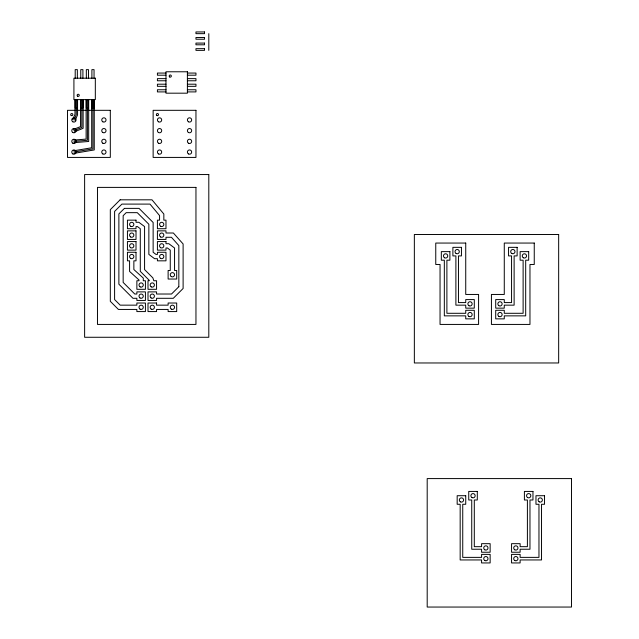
<?xml version="1.0" encoding="UTF-8"?>
<svg xmlns="http://www.w3.org/2000/svg" width="639" height="639" viewBox="0 0 639 639"><rect width="100%" height="100%" fill="white"/><g stroke="black" fill="none" stroke-linecap="round" stroke-linejoin="round"><path stroke-width="0.96" d="M72.742 119.429L74.987 114.325L74.987 99.612M73.916 119.948L76.273 114.597L76.273 99.612M75.09 120.467L77.559 114.868L77.559 99.612M73.429 129.461L80.554 126.578L80.554 99.612M73.916 130.652L81.84 127.441L81.84 99.612M74.396 131.842L83.126 128.311L83.126 99.612M73.701 150.796L91.689 147.769L91.689 99.612M73.916 152.066L92.975 148.855L92.975 99.612M74.132 153.336L94.252 149.941L94.252 99.612M73.812 140.077L86.121 139.102L86.121 99.612M73.916 141.363L87.407 140.292L87.407 99.612M74.02 142.641L88.685 141.475L88.685 99.612M165.98 73.062L157.418 73.062L157.418 75.202L165.98 75.202M187.395 73.062L195.957 73.062L195.957 75.202L187.395 75.202M165.98 78.629L157.418 78.629L157.418 80.77L165.98 80.77M187.395 78.629L195.957 78.629L195.957 80.77L187.395 80.77M165.98 84.196L157.418 84.196L157.418 86.337L165.98 86.337M187.395 84.196L195.957 84.196L195.957 86.337L187.395 86.337M165.98 89.764L157.418 89.764L157.418 91.904L165.98 91.904M187.395 89.764L195.957 89.764L195.957 91.904L187.395 91.904M208.801 33.659L208.801 50.361M94.045 78.198L94.045 69.635L91.904 69.635L91.904 78.198M94.045 99.612L94.045 108.175L91.904 108.175L91.904 99.612M88.478 78.198L88.478 69.635L86.337 69.635L86.337 78.198M88.478 99.612L88.478 108.175L86.337 108.175L86.337 99.612M82.91 78.198L82.91 69.635L80.77 69.635L80.77 78.198M82.91 99.612L82.91 108.175L80.77 108.175L80.77 99.612M77.343 78.198L77.343 69.635L75.202 69.635L75.202 78.198M77.343 99.612L77.343 108.175L75.202 108.175L75.202 99.612M120.132 199.815L110.315 209.632L110.315 301.328L118.423 309.436L136.866 309.436L136.866 311.576L145.428 311.576L145.428 303.014L136.866 303.014L136.866 305.154L120.196 305.154L114.597 299.555L114.597 211.405L121.905 204.097L149.989 204.097L159.558 215.575L159.558 220.151L157.418 220.151L157.418 228.714L165.98 228.714L165.98 220.151L163.84 220.151L163.84 214.025L151.994 199.815L120.132 199.815M124.413 208.378L118.878 213.913L118.878 284.203L132.976 298.301L136.866 298.301L136.866 300.442L145.428 300.442L145.428 291.879L136.866 291.879L136.866 294.02L134.757 294.02L123.159 282.43L123.159 215.686L126.187 212.659L137.265 212.659L148.855 224.249L148.855 254.41L154.566 258.691L157.418 258.691L157.418 260.832L165.98 260.832L165.98 252.269L157.418 252.269L157.418 254.41L155.988 254.41L153.136 252.269L153.136 222.476L139.038 208.378L124.413 208.378M178.832 286.711L171.516 294.02L156.563 294.02L156.563 291.879L148 291.879L148 300.442L156.563 300.442L156.563 298.301L173.297 298.301L183.113 288.485L183.113 243.962L173.369 233.003L165.98 233.003L165.98 230.855L157.418 230.855L157.418 239.425L165.98 239.425L165.98 237.285L171.444 237.285L178.832 245.592L178.832 286.711M204.52 31.95L195.957 31.95L195.957 33.659L204.52 33.659L204.52 31.95M204.52 37.517L195.957 37.517L195.957 39.227L204.52 39.227L204.52 37.517M204.52 43.085L195.957 43.085L195.957 44.794L204.52 44.794L204.52 43.085M204.52 48.652L195.957 48.652L195.957 50.361L204.52 50.361L204.52 48.652M187.395 71.776L165.98 71.776L165.98 93.182L187.395 93.182L187.395 71.776M95.323 78.198L73.916 78.198L73.916 99.612L95.323 99.612L95.323 78.198M110.315 110.315L67.494 110.315L67.494 157.418L110.315 157.418L110.315 110.315M195.957 110.315L153.136 110.315L153.136 157.418L195.957 157.418L195.957 110.315M208.801 174.551L84.62 174.551L84.62 337.272L208.801 337.272L208.801 174.551M195.957 187.395L97.471 187.395L97.471 324.428L195.957 324.428L195.957 187.395M136.011 220.151L127.441 220.151L127.441 228.714L136.011 228.714L136.011 226.573L137.433 226.573L140.292 228.714L140.292 271.359L149.127 280.194L149.31 280.745L148 280.745L148 289.307L156.563 289.307L156.563 280.745L153.823 280.745L152.865 277.877L144.574 269.578L144.574 226.573L138.863 222.292L136.011 222.292L136.011 220.151M136.011 230.855L127.441 230.855L127.441 239.425L136.011 239.425L136.011 230.855M558.662 234.497L414.352 234.497L414.352 362.968L558.662 362.968L558.662 234.497M136.011 241.566L127.441 241.566L127.441 250.129L136.011 250.129L136.011 241.566M165.98 241.566L157.418 241.566L157.418 250.129L165.98 250.129L165.98 247.988L167.41 247.988L170.262 250.129L170.262 270.473L168.121 270.473L168.121 279.035L176.691 279.035L176.691 270.473L174.551 270.473L174.551 247.988L168.84 243.707L165.98 243.707L165.98 241.566M465.735 243.06L435.758 243.06L435.758 264.474L440.047 264.474L440.047 324.428L478.587 324.428L478.587 294.451L465.735 294.451L465.735 243.06M534.252 243.06L504.275 243.06L504.275 294.451L491.431 294.451L491.431 324.428L529.971 324.428L529.971 264.474L534.252 264.474L534.252 243.06M461.454 247.341L452.891 247.341L452.891 255.912L455.887 255.912L455.887 305.154L465.735 305.154L465.735 308.15L474.298 308.15L474.298 299.587L465.735 299.587L465.735 302.582L458.459 302.582L458.459 255.912L461.454 255.912L461.454 247.341M517.127 247.341L508.556 247.341L508.556 255.912L511.559 255.912L511.559 302.582L504.275 302.582L504.275 299.587L495.712 299.587L495.712 308.15L504.275 308.15L504.275 305.154L514.123 305.154L514.123 255.912L517.127 255.912L517.127 247.341M449.896 251.63L441.325 251.63L441.325 260.193L444.329 260.193L444.329 315.858L465.735 315.858L465.735 318.861L474.298 318.861L474.298 310.29L465.735 310.29L465.735 313.294L446.893 313.294L446.893 260.193L449.896 260.193L449.896 251.63M528.685 251.63L520.122 251.63L520.122 260.193L523.117 260.193L523.117 313.294L504.275 313.294L504.275 310.29L495.712 310.29L495.712 318.861L504.275 318.861L504.275 315.858L525.689 315.858L525.689 260.193L528.685 260.193L528.685 251.63M136.011 252.269L127.441 252.269L127.441 260.832L129.581 260.832L129.581 271.415L139.006 279.978L139.006 280.745L136.866 280.745L136.866 289.307L145.428 289.307L145.428 280.745L143.288 280.745L143.288 278.085L133.863 269.522L133.863 260.832L136.011 260.832L136.011 252.269M156.563 303.014L148 303.014L148 311.576L156.563 311.576L156.563 309.436L168.121 309.436L168.121 311.576L176.691 311.576L176.691 303.014L168.121 303.014L168.121 305.154L156.563 305.154L156.563 303.014M571.506 478.587L427.195 478.587L427.195 607.05L571.506 607.05L571.506 478.587M477.301 491.431L468.738 491.431L468.738 499.994L471.734 499.994L471.734 549.236L481.582 549.236L481.582 552.24L490.145 552.24L490.145 543.677L481.582 543.677L481.582 546.672L474.298 546.672L474.298 499.994L477.301 499.994L477.301 491.431M532.966 491.431L524.403 491.431L524.403 499.994L527.399 499.994L527.399 546.672L520.122 546.672L520.122 543.677L511.559 543.677L511.559 552.24L520.122 552.24L520.122 549.236L529.971 549.236L529.971 499.994L532.966 499.994L532.966 491.431M465.735 495.712L457.173 495.712L457.173 504.275L460.168 504.275L460.168 559.948L481.582 559.948L481.582 562.943L490.145 562.943L490.145 554.38L481.582 554.38L481.582 557.376L462.74 557.376L462.74 504.275L465.735 504.275L465.735 495.712M544.532 495.712L535.969 495.712L535.969 504.275L538.965 504.275L538.965 557.376L520.122 557.376L520.122 554.38L511.559 554.38L511.559 562.943L520.122 562.943L520.122 559.948L541.529 559.948L541.529 504.275L544.532 504.275L544.532 495.712M72.718 132.425A2.141 2.141 0 0 0 76.049 130.811A2.141 2.141 0 0 0 72.982 128.727A2.141 2.141 0 0 0 72.718 132.425M77.599 96.209A1.07 1.07 0 0 0 79.268 95.403A1.07 1.07 0 0 0 77.726 94.364A1.07 1.07 0 0 0 77.599 96.209M169.662 76.944A1.07 1.07 0 0 0 171.332 76.137A1.07 1.07 0 0 0 169.798 75.09A1.07 1.07 0 0 0 169.662 76.944M102.823 143.216A2.141 2.141 0 0 0 106.034 141.363A2.141 2.141 0 0 0 102.823 139.51A2.141 2.141 0 0 0 102.823 143.216M102.823 153.919A2.141 2.141 0 0 0 106.034 152.066A2.141 2.141 0 0 0 102.823 150.213A2.141 2.141 0 0 0 102.823 153.919M72.846 121.801A2.141 2.141 0 0 0 76.057 119.948A2.141 2.141 0 0 0 72.846 118.095A2.141 2.141 0 0 0 72.846 121.801M71.241 115.523A1.07 1.07 0 0 0 72.846 114.597A1.07 1.07 0 0 0 71.241 113.67A1.07 1.07 0 0 0 71.241 115.523M102.687 132.425A2.141 2.141 0 0 0 106.026 130.811A2.141 2.141 0 0 0 102.959 128.727A2.141 2.141 0 0 0 102.687 132.425M102.823 121.801A2.141 2.141 0 0 0 106.034 119.948A2.141 2.141 0 0 0 102.823 118.095A2.141 2.141 0 0 0 102.823 121.801M72.846 153.919A2.141 2.141 0 0 0 76.057 152.066A2.141 2.141 0 0 0 72.846 150.213A2.141 2.141 0 0 0 72.846 153.919M72.846 143.216A2.141 2.141 0 0 0 76.057 141.363A2.141 2.141 0 0 0 72.846 139.51A2.141 2.141 0 0 0 72.846 143.216M188.465 153.919A2.141 2.141 0 0 0 191.676 152.066A2.141 2.141 0 0 0 188.465 150.213A2.141 2.141 0 0 0 188.465 153.919M158.488 121.801A2.141 2.141 0 0 0 161.699 119.948A2.141 2.141 0 0 0 158.488 118.095A2.141 2.141 0 0 0 158.488 121.801M158.36 132.425A2.141 2.141 0 0 0 161.699 130.811A2.141 2.141 0 0 0 158.624 128.727A2.141 2.141 0 0 0 158.36 132.425M156.882 115.523A1.07 1.07 0 0 0 158.488 114.597A1.07 1.07 0 0 0 156.882 113.67A1.07 1.07 0 0 0 156.882 115.523M188.465 143.216A2.141 2.141 0 0 0 191.676 141.363A2.141 2.141 0 0 0 188.465 139.51A2.141 2.141 0 0 0 188.465 143.216M188.337 132.425A2.141 2.141 0 0 0 191.668 130.811A2.141 2.141 0 0 0 188.601 128.727A2.141 2.141 0 0 0 188.337 132.425M188.465 121.801A2.141 2.141 0 0 0 191.676 119.948A2.141 2.141 0 0 0 188.465 118.095A2.141 2.141 0 0 0 188.465 121.801M158.488 143.216A2.141 2.141 0 0 0 161.699 141.363A2.141 2.141 0 0 0 158.488 139.51A2.141 2.141 0 0 0 158.488 143.216M158.488 153.919A2.141 2.141 0 0 0 161.699 152.066A2.141 2.141 0 0 0 158.488 150.213A2.141 2.141 0 0 0 158.488 153.919M139.949 297.934A2.141 2.141 0 0 0 143.28 296.312A2.141 2.141 0 0 0 140.213 294.236A2.141 2.141 0 0 0 139.949 297.934M160.501 236.917A2.141 2.141 0 0 0 163.84 235.296A2.141 2.141 0 0 0 160.764 233.211A2.141 2.141 0 0 0 160.501 236.917M160.629 247.7A2.141 2.141 0 0 0 163.84 245.847A2.141 2.141 0 0 0 160.629 243.994A2.141 2.141 0 0 0 160.629 247.7M160.501 258.324A2.141 2.141 0 0 0 163.84 256.702A2.141 2.141 0 0 0 160.764 254.626A2.141 2.141 0 0 0 160.501 258.324M171.332 309.148A2.141 2.141 0 0 0 174.551 307.295A2.141 2.141 0 0 0 171.332 305.442A2.141 2.141 0 0 0 171.332 309.148M171.204 276.527A2.141 2.141 0 0 0 174.543 274.906A2.141 2.141 0 0 0 171.468 272.829A2.141 2.141 0 0 0 171.204 276.527M151.211 309.148A2.141 2.141 0 0 0 154.422 307.295A2.141 2.141 0 0 0 151.211 305.442A2.141 2.141 0 0 0 151.211 309.148M151.084 297.934A2.141 2.141 0 0 0 154.414 296.312A2.141 2.141 0 0 0 151.347 294.236A2.141 2.141 0 0 0 151.084 297.934M151.211 286.879A2.141 2.141 0 0 0 154.422 285.026A2.141 2.141 0 0 0 151.211 283.173A2.141 2.141 0 0 0 151.211 286.879M140.077 309.148A2.141 2.141 0 0 0 143.288 307.295A2.141 2.141 0 0 0 140.077 305.442A2.141 2.141 0 0 0 140.077 309.148M140.077 286.879A2.141 2.141 0 0 0 143.288 285.026A2.141 2.141 0 0 0 140.077 283.173A2.141 2.141 0 0 0 140.077 286.879M130.524 258.324A2.141 2.141 0 0 0 133.863 256.702A2.141 2.141 0 0 0 130.787 254.626A2.141 2.141 0 0 0 130.524 258.324M130.652 247.7A2.141 2.141 0 0 0 133.863 245.847A2.141 2.141 0 0 0 130.652 243.994A2.141 2.141 0 0 0 130.652 247.7M130.524 236.917A2.141 2.141 0 0 0 133.863 235.296A2.141 2.141 0 0 0 130.787 233.211A2.141 2.141 0 0 0 130.524 236.917M130.652 226.286A2.141 2.141 0 0 0 133.863 224.433A2.141 2.141 0 0 0 130.652 222.58A2.141 2.141 0 0 0 130.652 226.286M160.629 226.286A2.141 2.141 0 0 0 163.84 224.433A2.141 2.141 0 0 0 160.629 222.58A2.141 2.141 0 0 0 160.629 226.286M484.793 560.515A2.141 2.141 0 0 0 488.004 558.662A2.141 2.141 0 0 0 484.793 556.809A2.141 2.141 0 0 0 484.793 560.515M527.614 497.565A2.141 2.141 0 0 0 530.825 495.712A2.141 2.141 0 0 0 527.614 493.859A2.141 2.141 0 0 0 527.614 497.565M539.18 501.847A2.141 2.141 0 0 0 542.391 499.994A2.141 2.141 0 0 0 539.18 498.14A2.141 2.141 0 0 0 539.18 501.847M514.77 560.515A2.141 2.141 0 0 0 517.981 558.662A2.141 2.141 0 0 0 514.77 556.809A2.141 2.141 0 0 0 514.77 560.515M514.77 549.812A2.141 2.141 0 0 0 517.981 547.958A2.141 2.141 0 0 0 514.77 546.097A2.141 2.141 0 0 0 514.77 549.812M471.949 497.565A2.141 2.141 0 0 0 475.16 495.712A2.141 2.141 0 0 0 471.949 493.859A2.141 2.141 0 0 0 471.949 497.565M460.384 501.847A2.141 2.141 0 0 0 463.594 499.994A2.141 2.141 0 0 0 460.384 498.14A2.141 2.141 0 0 0 460.384 501.847M484.793 549.812A2.141 2.141 0 0 0 488.004 547.958A2.141 2.141 0 0 0 484.793 546.097A2.141 2.141 0 0 0 484.793 549.812M498.795 316.345A2.141 2.141 0 0 0 502.134 314.731A2.141 2.141 0 0 0 499.059 312.647A2.141 2.141 0 0 0 498.795 316.345M456.102 253.483A2.141 2.141 0 0 0 459.313 251.63A2.141 2.141 0 0 0 456.102 249.769A2.141 2.141 0 0 0 456.102 253.483M444.544 257.765A2.141 2.141 0 0 0 447.755 255.912A2.141 2.141 0 0 0 444.544 254.058A2.141 2.141 0 0 0 444.544 257.765M468.946 316.433A2.141 2.141 0 0 0 472.157 314.572A2.141 2.141 0 0 0 468.946 312.719A2.141 2.141 0 0 0 468.946 316.433M468.946 305.722A2.141 2.141 0 0 0 472.157 303.868A2.141 2.141 0 0 0 468.946 302.015A2.141 2.141 0 0 0 468.946 305.722M511.767 253.483A2.141 2.141 0 0 0 514.986 251.63A2.141 2.141 0 0 0 511.767 249.769A2.141 2.141 0 0 0 511.767 253.483M523.333 257.765A2.141 2.141 0 0 0 526.544 255.912A2.141 2.141 0 0 0 523.333 254.058A2.141 2.141 0 0 0 523.333 257.765M498.795 305.642A2.141 2.141 0 0 0 502.134 304.02A2.141 2.141 0 0 0 499.059 301.943A2.141 2.141 0 0 0 498.795 305.642"/></g></svg>
